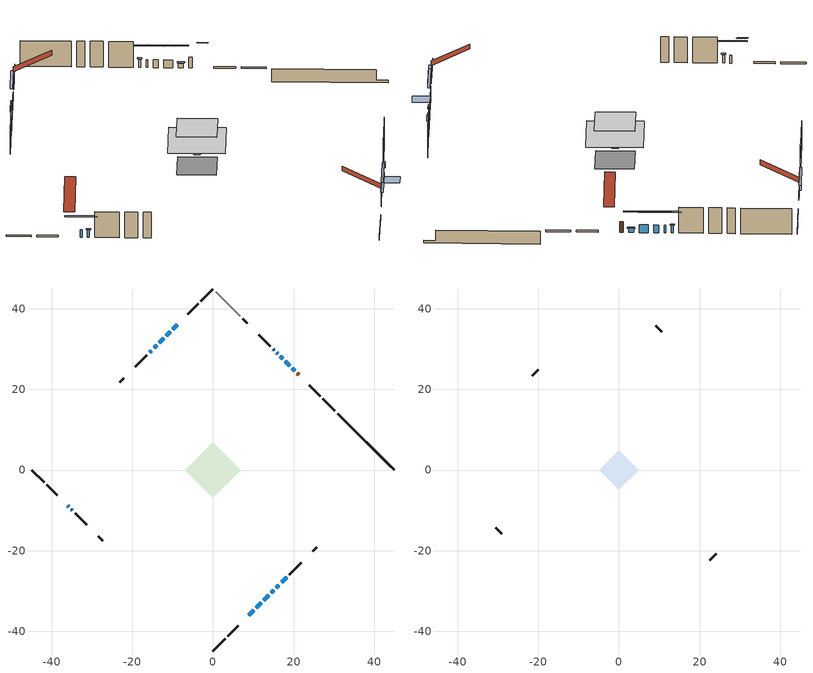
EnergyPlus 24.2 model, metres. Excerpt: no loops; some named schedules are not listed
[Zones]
conditioned space
 floor outside (Floor1 construction): -0.78,0 0,0.78 0.78,0 0,-0.78 z1.44
 floor adiabatic (AdiabaticFloorConstruction): -6.92,0 0,6.92 6.92,0 0,-6.92 z3.88
 floor foundation (Slab1 construction): -4.72,0 0,4.72 4.72,0 0,-4.72 z-1
 wall outside (RimJoist1 construction): 0,-44.91 3.02,-41.89 / -44.91,0 -41.89,-3.02 / 0,44.91 -3.02,41.89 / 30.25,14.67 27.22,17.69 z1.44:1.74
 wall outside (RimJoist2 construction): 3.68,-41.23 6.31,-38.61 / -41.23,-3.68 -38.61,-6.31 / -3.68,41.23 -6.31,38.61 / 26.57,18.35 23.94,20.97 z1.44:1.74
 wall outside (AdiabaticWallConstruction 1): 21.33,23.58 20.95,23.96 z1.44:3.47
 wall outside (AdiabaticWallConstruction): 20.3,24.61 19.68,25.23 / 15.74,-29.17 16.36,-28.55 z1.44:2.2; 19.03,25.88 17.91,27 / 17.26,27.65 16.68,28.23 / 16.03,28.89 15.79,29.12 / 8.91,-36 10.06,-34.85 / -36,-8.91 -35.77,-9.15 / 15.14,29.78 14.9,30.01 / 14.51,-30.4 15.09,-29.82 / 17.01,-27.9 18.31,-26.6 / -35.11,-9.8 -34.88,-10.04 z1.44:2.91; -8.91,36 -9.95,34.96 / -12.27,32.64 -13.31,31.6 / -13.97,30.94 -14.62,30.29 z1.44:3.02; 10.72,-34.19 11.98,-32.93 z1.44:3.52; -10.61,34.3 -11.62,33.29 z1.44:2.05; 12.63,-32.28 13.86,-31.05 z1.44:3.17; -15.27,29.64 -15.74,29.17 z1.44:2.66
 wall outside (Wall1 construction): 18.96,-25.95 21.9,-23.01 / -34.22,-10.69 -31.29,-13.63 / -16.4,28.51 -19.33,25.58 / 14.25,30.67 11.31,33.6 z1.44:6.32
 wall outside (Wall4 construction): 24.76,-20.15 25.76,-19.15 / -28.42,-16.49 -27.42,-17.49 / -22.19,22.72 -23.2,21.71 / 8.45,36.46 7.44,37.47 z1.44:6.32
 wall foundation (FoundationWall1 construction): 30.9,14.01,-1 30.9,14.01,1.44 43.51,1.4,1.44 43.51,1.4,-0.51 44.91,0,-0.51 44.91,0,-1
 wall adiabatic (Wall5 construction): 6.79,38.12 0.66,44.25 z1.44:6.32
 window (WindowConstruction): 20.3,24.62 19.69,25.23 z1.44:2.2
 window (WindowConstruction 8): 19.03,25.88 17.91,27 z1.44:2.91
 window (WindowConstruction 9): 17.26,27.65 16.68,28.23 z1.44:2.91
 window (WindowConstruction 10): 16.03,28.89 15.79,29.12 z1.44:2.91
 window (WindowConstruction 11): -8.91,36 -9.95,34.96 z1.44:3.02
 window (WindowConstruction 12): 8.91,-36 10.06,-34.85 z1.44:2.91
 window (WindowConstruction 13): 10.72,-34.19 11.98,-32.93 z1.44:3.52
 window (WindowConstruction 14): -36,-8.91 -35.77,-9.15 z1.44:2.91
 window (WindowConstruction 16): -10.61,34.3 -11.62,33.29 z1.44:2.05
 window (WindowConstruction 17): 12.63,-32.28 13.86,-31.06 z1.44:3.17
 window (WindowConstruction 1): 15.14,29.78 14.9,30.01 z1.44:2.91
 window (WindowConstruction 2): -12.27,32.64 -13.31,31.6 z1.44:3.02
 window (WindowConstruction 3): -13.97,30.94 -14.62,30.29 z1.44:3.02
 window (WindowConstruction 4): 14.51,-30.4 15.09,-29.82 z1.44:2.91
 window (WindowConstruction 5): 15.75,-29.17 16.36,-28.56 z1.44:2.2
 window (WindowConstruction 6): 17.01,-27.9 18.31,-26.61 z1.44:2.91
 window (WindowConstruction 7): -35.11,-9.8 -34.88,-10.03 z1.44:2.91
 window (WindowConstruction 15): -15.27,29.64 -15.74,29.17 z1.44:2.66
 door (Door): 21.33,23.58 20.95,23.96 z1.44:3.47
 ceiling adiabatic (AdiabaticFloorConstruction): 0,-6.92 6.92,0 0,6.92 -6.92,0 z3.88
attic - vented
 floor to conditioned space (Floor2 construction Reversed): -4.89,0 0,4.89 4.89,0 0,-4.89 z6.32
 wall outside (Wall3 construction): 22.55,-22.36 24.1,-20.81 / -30.63,-14.28 -29.08,-15.83 / -19.99,24.92 -21.54,23.37 / 10.65,34.26 9.11,35.81 z1.44:6.32
 roof outside (Roof1 construction): 8.26,-36.66,6.32 3.63,-32.03,9.59 2.34,-33.32,9.59 6.96,-37.95,6.32; -36.66,-8.26,6.32 -32.03,-3.63,9.59 -33.32,-2.34,9.59 -37.95,-6.96,6.32; -8.26,36.66,6.32 -3.63,32.03,9.59 -2.34,33.32,9.59 -6.96,37.95,6.32; 21.99,22.92,6.32 17.36,18.3,9.59 18.66,17,9.59 23.28,21.63,6.32
shading: 19.54,25.37 20.44,24.47 20.73,24.76 19.83,25.66 z2.4; 16.05,28.86 20.9,24.02 21.19,24.31 16.34,29.15 z5.55; 14.82,30.1 19.12,25.79 19.41,26.08 15.11,30.39 z5.55; 13.93,30.99 17.89,27.02 18.18,27.31 14.22,31.28 z5.55; -11.82,33.09 -7.05,37.87 -7.34,38.16 -12.11,33.38 z5.66; 11.93,-32.98 7.05,-37.87 7.34,-38.16 12.22,-33.27 z5.55; 13.84,-31.07 8.85,-36.06 9.14,-36.35 14.13,-31.36 z6.16; -33.9,-11.01 -37.87,-7.05 -38.16,-7.34 -34.19,-11.3 z5.55; -11.83,33.08 -10.4,34.51 -10.61,34.72 -12.04,33.29 z2.35; 14.07,-30.84 12.42,-32.49 14.58,-34.65 16.22,-33 z3.47; 14.76,30.15 15.28,29.63 15.57,29.92 15.05,30.44 z3.11; -13.53,31.39 -12.06,32.85 -12.27,33.06 -13.74,31.6 z3.31; -14.83,30.08 -13.76,31.15 -13.97,31.36 -15.04,30.29 z3.31; 15.3,-29.61 14.3,-30.61 14.51,-30.82 15.51,-29.82 z3.21; 16.57,-28.34 15.53,-29.38 15.75,-29.59 16.78,-28.56 z2.5; 18.45,-26.46 16.87,-28.04 17.16,-28.33 18.74,-26.75 z3.11; -34.73,-10.18 -35.25,-9.66 -35.54,-9.95 -35.02,-10.47 z3.11
[Building]
Building 1: Terrain=Suburbs
[Site:Location]
Quebec Intl AP_QC: Latitude {deg}=46.8; Longitude {deg}=-71.38; Time Zone {hr}=-5; Elevation {m}=74; Keep Site Location Information=Yes
[Site:GroundTemperature:Shallow]
0.0108218, -2.24938, -2.43038, -1.3578, 2.94801, 7.23376, 10.9493, 13.303, 13.5029, 11.5886, 7.96783, 3.81355
[Site:WaterMainsTemperature]
Calculation Method=Schedule; Temperature Schedule=mains temperature schedule
[Material] Roughness=Rough; Thermal Absorptance=0.9
Name | Thickness {m} | Conductivity {W/m-K} | Density {kg/m3} | Specific Heat {J/kg-K} | Solar Absorptance | Visible Absorptance
asphalt or fiberglass shingles | 0.00635 | 0.162714 | 1121.4 | 1465.45 | 0.4 | 0.4
ceiling loosefill ins | 0.254 | 0.0480833 | 16.02 | 1046.75 | 0.7 | 0.7
ceiling stud and cavity | 0.1397 | 0.0865182 | 65.682 | 1177.47 | 0.7 | 0.7
concrete 4.0 in. | 0.1016 | 1.803125 | 2242.8 | 837.4 | 0.7 | 0.7
concrete 8.0 in. | 0.2032 | 1.803125 | 2242.8 | 837.4 | 0.7 | 0.7
door material | 0.04445 | 0.053851 | 512.64 | 1214.23 | 0.7 | 0.7
exterior vertical ins | 0.0533782 | 0.029427 | 32.04 | 1214.23 | 0.7 | 0.7
floor covering | 0.0127 | 0.0433444 | 54.468 | 1339.84 | 0.6 | 0.6
floor rigid ins | 0.103632 | 0.029427 | 32.04 | 1214.23 | 0.7 | 0.7
floor rigid ins 1; wall rigid ins 2 | 0.512978 | 0.029427 | 32.04 | 1214.23 | 0.7 | 0.7
floor stud and cavity | 0.1397 | 0.106038 | 92.3553 | 1139.71 | 0.7 | 0.7
floor stud and cavity 1 | 0.1397 | 1.75129 | 37.0049 | 1207.88 | 0.7 | 0.7
furniture material conditioned space 1 | 0.1524 | 0.115458 | 640.8 | 1214.23 | 0.6 | 0.6
gypsum board | 0.0127 | 0.160291 | 801 | 837.4 | 0.6 | 0.6
gypsum board 1 | 0.0127 | 0.160291 | 801 | 837.4 | 0.7 | 0.7
osb sheathing 0.5 in. | 0.0127 | 0.115458 | 512.64 | 1214.23 | 0.7 | 0.7
osb sheathing 0.75 in. | 0.01905 | 0.115458 | 512.64 | 1214.23 | 0.7 | 0.7
osb sheathing 2.0 in. | 0.0508 | 0.115458 | 512.64 | 1214.23 | 0.7 | 0.7
rim joist rigid ins; wall rigid ins | 0.051816 | 0.029427 | 32.04 | 1214.23 | 0.7 | 0.7
rim joist stud and cavity | 0.0508 | 0.0368652 | 125.044 | 1163.47 | 0.6 | 0.6
wall rigid ins 1 | 0.051816 | 0.029427 | 32.04 | 1214.23 | 0.4 | 0.4
wall stud and cavity | 0.1397 | 0.150263 | 139.0536 | 1170.24 | 0.7 | 0.7
wall stud and cavity 1 | 0.0889 | 6.9971 | 50.32683 | 1063.81 | 0.6 | 0.6
wall stud and cavity 2 | 0.1397 | 0.144489 | 139.0536 | 1170.24 | 0.7 | 0.7
wall stud and cavity 3 | 0.1397 | 0.127853 | 139.0536 | 1170.24 | 0.7 | 0.7
wall stud and cavity 4 | 0.0889 | 0.380278 | 52.3479 | 1209.89 | 0.7 | 0.7
wall stud and cavity 5 | 0.0889 | 0.391764 | 83.0341 | 1211.67 | 0.7 | 0.7
wood siding | 0.0254 | 0.102417 | 544.68 | 1172.36 | 0.4 | 0.4
wood siding 1 | 0.00254 | 0.102417 | 544.68 | 1172.36 | 0.4 | 0.4
wood siding 2; wood siding 3; wood siding 4 | 0.0254 | 0.102417 | 544.68 | 1172.36 | 0.7 | 0.7
[WindowMaterial:SimpleGlazingSystem]
Name | U-Factor {W/m2-K} | Solar Heat Gain Coefficient
WindowMaterial | 2.76859 | 0.48
WindowMaterial 1 | 2.748152 | 0.39
WindowMaterial 10 | 2.76178 | 0.61
WindowMaterial 11 | 3.00991 | 0.51
WindowMaterial 12 | 2.830483 | 0.57
WindowMaterial 2 | 2.79017 | 0.6
WindowMaterial 3 | 2.78279 | 0.56
WindowMaterial 4 | 2.77995 | 0.55
WindowMaterial 5 | 2.76405 | 0.62
WindowMaterial 6 | 2.7913 | 0.61
WindowMaterial 7 | 2.74134 | 0.55
WindowMaterial 8 | 2.77484 | 0.65
WindowMaterial 9 | 2.82821 | 0.59
[Construction]
AdiabaticFloorConstruction: floor stud and cavity 1, floor rigid ins 1, osb sheathing 0.75 in., floor covering
AdiabaticWallConstruction: wood siding 3, wall rigid ins 2, wall stud and cavity 4, gypsum board
AdiabaticWallConstruction 1: wood siding 4, wall rigid ins 2, wall stud and cavity 4, gypsum board
Door: door material
Floor1 construction: floor stud and cavity, floor rigid ins, osb sheathing 0.75 in., floor covering
Floor2 construction Reversed: gypsum board, ceiling stud and cavity, ceiling loosefill ins
FoundationWall1 construction: concrete 8.0 in., gypsum board 1
furniture construction conditioned space 1: furniture material conditioned space 1
PartitionWallConstruction: gypsum board, wall stud and cavity 5, gypsum board
RimJoist1 construction; RimJoist2 construction: wood siding 2, rim joist rigid ins, osb sheathing 2.0 in., rim joist stud and cavity
Roof1 construction: asphalt or fiberglass shingles
Slab1 construction: concrete 4.0 in.
Wall1 construction: wood siding, wall rigid ins, osb sheathing 0.5 in., wall stud and cavity, gypsum board
Wall3 construction: wood siding 1, wall stud and cavity 1
Wall4 construction: wood siding, wall rigid ins, osb sheathing 0.5 in., wall stud and cavity 2, gypsum board
Wall5 construction: wall rigid ins 1, osb sheathing 0.5 in., wall stud and cavity 3, gypsum board
WindowConstruction: WindowMaterial
WindowConstruction 1; WindowConstruction 10: WindowMaterial 1
WindowConstruction 11; WindowConstruction 2; WindowConstruction 8: WindowMaterial 2
WindowConstruction 12; WindowConstruction 4: WindowMaterial 4
WindowConstruction 13: WindowMaterial 9
WindowConstruction 14; WindowConstruction 7: WindowMaterial 7
WindowConstruction 15: WindowMaterial 10
WindowConstruction 16: WindowMaterial 11
WindowConstruction 17: WindowMaterial 12
WindowConstruction 3: WindowMaterial 3
WindowConstruction 5: WindowMaterial 5
WindowConstruction 6: WindowMaterial 6
WindowConstruction 9: WindowMaterial 8
[Zone] Multiplier=1; Part of Total Floor Area=Yes
Name | Volume {m3}
attic - vented | 24.671
conditioned space | 370.2
[Space]
Name | Zone | Volume {m3}
attic - vented 1 | attic - vented | 24.671
conditioned space 1 | conditioned space | 370.2
[ZoneInfiltration:EffectiveLeakageArea]
infil attic - vented 1: Zone or Space=attic - vented 1; Schedule=Always On Discrete; Effective Air Leakage Area {cm2}=1766.77; Stack Coefficient=0.000566585; Wind Coefficient=1.60825e-05
[ZoneMixing]
whole house fan mix: Zone or Space=attic - vented; Schedule=Always On Continuous; Design Flow Rate Calculation Method=Flow/Zone; Design Flow Rate {m3/s}=0; Source Zone or Space=conditioned space
[SurfaceProperty:ExposedFoundationPerimeter]
Slab1: Exposed Perimeter Calculation Method=TotalExposedPerimeter; Total Exposed Perimeter {m}=19.812
[InternalMass] Zone or ZoneList=conditioned space; Space or SpaceList=conditioned space 1
Name | Construction | Surface Area {m2}
furniture mass conditioned space 1 | furniture construction conditioned space 1 | 56.6
partition wall mass | PartitionWallConstruction | 141.5
[Lights]
interior lighting: Zone or ZoneList or Space or SpaceList=conditioned space 1; Schedule=interior lighting schedule; Design Level Calculation Method=LightingLevel; Lighting Level {W}=343.2; Return Air Fraction=0; Fraction Radiant=0.6; Fraction Visible=0.2; Fraction Replaceable=1
[People]
occupants: Zone or ZoneList or Space or SpaceList=conditioned space 1; Number of People Schedule=occupants schedule; Number of People Calculation Method=People; Number of People=3; Fraction Radiant=0.314171; Sensible Heat Fraction=0.56303; Activity Level Schedule=occupants activity schedule; Carbon Dioxide Generation Rate {m3/s-W}=0; Enable ASHRAE 55 Comfort Warnings=No; Mean Radiant Temperature Calculation Type=EnclosureAveraged
[ElectricEquipment] Zone or ZoneList or Space or SpaceList=conditioned space 1; Design Level Calculation Method=EquipmentLevel
Name | Schedule | Design Level {W} | Fraction Latent | Fraction Radiant | Fraction Lost
clothes dryer | clothes dryer schedule | 140.772 | 0.015 | 0.081 | 0.85
clothes washer | clothes washer schedule | 32.1985 | 0.03 | 0.162 | 0.7
cooking range | cooking range schedule | 208.969 | 0.08 | 0.432 | 0.2
dishwasher | dishwasher schedule | 66.8632 | 0.3 | 0.18 | 0.4
fridge | fridge schedule | 72.9452 | 0 | 0.6 | 0
mech vent bath fan 0 | mech vent bath fan 0 schedule | 50.2 | 0 | 0 | 1
mech vent house fan | mech vent house fan schedule | 6.33333 | 0 | 0 | 1
mech vent house fan cfis | mech vent house fan cfis schedule | 0 | 0 | 0 | 0
mech vent range fan 0 | mech vent range fan 0 schedule | 57 | 0 | 0 | 1
misc plug loads | misc plug loads schedule | 494.7 | 0.045 | 0.513 | 0.1
whole house fan | Always On Discrete | 0 | 0 | 0 | 1
[OtherEquipment] Zone or ZoneList or Space or SpaceList=conditioned space 1; Design Level Calculation Method=EquipmentLevel
Name | Fuel Type | Schedule | Design Level {W} | Fraction Latent | Fraction Radiant | Fraction Lost
clothes dryer 1 | Electricity | clothes dryer schedule | 0 | 0.015 | 0.081 | 0.85
cooking range 1 | Electricity | cooking range schedule | 0 | 0.08 | 0.432 | 0.2
general water use latent | None | general water use schedule | 59.3978 | 1 | 0 | 0
general water use sensible | None | general water use schedule | -58.539 | 0 | 0.6 | 0
mech vent house fan latent load | None | Always On Discrete | 0 | 1 | 0 | 0
mech vent house fan sensible load | None | Always On Discrete | 0 | 0 | 0 | 0
water heater energy adjustment1 | Electricity | Always On Discrete | 0.01 | 0 | 0 | 1
[ZoneInfiltration:DesignFlowRate] Zone or ZoneList or Space or SpaceList=conditioned space 1; Schedule=Always On Discrete; Design Flow Rate Calculation Method=Flow/Zone; Design Flow Rate {m3/s}=0
infil flow; natural vent flow; whole house fan flow
[Foundation:Kiva]
Foundation Kiva 1: Initial Indoor Air Temperature {C}=18; Wall Height Above Grade {m}=1.44; Wall Depth Below Slab {m}=0.2032; Custom Block Material Name 1=exterior vertical ins; Custom Block Depth 1 {m}=2.43998; Custom Block X Position 1 {m}=0.2159; Custom Block Z Position 1 {m}=0
[Foundation:Kiva:Settings]
Soil Conductivity {W/m-K}=0.849921; Soil Density {kg/m3}=1842.3; Soil Specific Heat {J/kg-K}=418.7; Ground Solar Absorptivity=0.9; Ground Thermal Absorptivity=0.9; Ground Surface Roughness {m}=0.03; Far-Field Width {m}=40; Deep-Ground Boundary Condition=ZeroFlux; Deep-Ground Depth {m}=40; Minimum Cell Dimension {m}=0.2; Maximum Cell Growth Coefficient=3; Simulation Timestep=Timestep
[Exterior:Lights]
exterior lighting: Schedule=exterior lighting schedule; Design Level {W}=75.6
[Schedule:Constant]
Name | Hourly Value
Always On Continuous; mech vent house fan schedule; mech vent house fan cfis schedule; Always On Discrete | 1
occupants activity schedule | 117.228
fridge schedule | 0
[Schedule:Week:Daily]
interior lighting schedule Week Rule - Jan1-Jan27: interior lighting schedule day, interior lighting schedule day, interior lighting schedule day, interior lighting schedule day, interior lighting schedule day, interior lighting schedule day, interior lighting schedule day, interior lighting schedule default day, interior lighting schedule default day, interior lighting schedule default day, interior lighting schedule default day, interior lighting schedule default day
interior lighting schedule Week Rule - Jan28-Feb3: interior lighting schedule day, interior lighting schedule day, interior lighting schedule day, interior lighting schedule day, interior lighting schedule day 1, interior lighting schedule day 1, interior lighting schedule day 1, interior lighting schedule default day, interior lighting schedule default day, interior lighting schedule default day, interior lighting schedule default day, interior lighting schedule default day
interior lighting schedule Week Rule - Feb4-Feb24: interior lighting schedule day 1, interior lighting schedule day 1, interior lighting schedule day 1, interior lighting schedule day 1, interior lighting schedule day 1, interior lighting schedule day 1, interior lighting schedule day 1, interior lighting schedule default day, interior lighting schedule default day, interior lighting schedule default day, interior lighting schedule default day, interior lighting schedule default day
interior lighting schedule Week Rule - Feb25-Mar3: interior lighting schedule day 1, interior lighting schedule day 1, interior lighting schedule day 1, interior lighting schedule day 1, interior lighting schedule day 2, interior lighting schedule day 2, interior lighting schedule day 2, interior lighting schedule default day, interior lighting schedule default day, interior lighting schedule default day, interior lighting schedule default day, interior lighting schedule default day
interior lighting schedule Week Rule - Mar4-Mar31: interior lighting schedule day 2, interior lighting schedule day 2, interior lighting schedule day 2, interior lighting schedule day 2, interior lighting schedule day 2, interior lighting schedule day 2, interior lighting schedule day 2, interior lighting schedule default day, interior lighting schedule default day, interior lighting schedule default day, interior lighting schedule default day, interior lighting schedule default day
interior lighting schedule Week Rule - Apr1-Apr28: interior lighting schedule day 3, interior lighting schedule day 3, interior lighting schedule day 3, interior lighting schedule day 3, interior lighting schedule day 3, interior lighting schedule day 3, interior lighting schedule day 3, interior lighting schedule default day, interior lighting schedule default day, interior lighting schedule default day, interior lighting schedule default day, interior lighting schedule default day
interior lighting schedule Week Rule - Apr29-May5: interior lighting schedule day 3, interior lighting schedule day 3, interior lighting schedule day 4, interior lighting schedule day 4, interior lighting schedule day 4, interior lighting schedule day 4, interior lighting schedule day 4, interior lighting schedule default day, interior lighting schedule default day, interior lighting schedule default day, interior lighting schedule default day, interior lighting schedule default day
interior lighting schedule Week Rule - May6-May26: interior lighting schedule day 4, interior lighting schedule day 4, interior lighting schedule day 4, interior lighting schedule day 4, interior lighting schedule day 4, interior lighting schedule day 4, interior lighting schedule day 4, interior lighting schedule default day, interior lighting schedule default day, interior lighting schedule default day, interior lighting schedule default day, interior lighting schedule default day
interior lighting schedule Week Rule - May27-Jun2: interior lighting schedule day 4, interior lighting schedule day 4, interior lighting schedule day 4, interior lighting schedule day 4, interior lighting schedule day 4, interior lighting schedule day 5, interior lighting schedule day 5, interior lighting schedule default day, interior lighting schedule default day, interior lighting schedule default day, interior lighting schedule default day, interior lighting schedule default day
interior lighting schedule Week Rule - Jun3-Jun30: interior lighting schedule day 5, interior lighting schedule day 5, interior lighting schedule day 5, interior lighting schedule day 5, interior lighting schedule day 5, interior lighting schedule day 5, interior lighting schedule day 5, interior lighting schedule default day, interior lighting schedule default day, interior lighting schedule default day, interior lighting schedule default day, interior lighting schedule default day
interior lighting schedule Week Rule - Jul1-Jul28: interior lighting schedule day 6, interior lighting schedule day 6, interior lighting schedule day 6, interior lighting schedule day 6, interior lighting schedule day 6, interior lighting schedule day 6, interior lighting schedule day 6, interior lighting schedule default day, interior lighting schedule default day, interior lighting schedule default day, interior lighting schedule default day, interior lighting schedule default day
interior lighting schedule Week Rule - Jul29-Aug4: interior lighting schedule day 6, interior lighting schedule day 6, interior lighting schedule day 6, interior lighting schedule day 7, interior lighting schedule day 7, interior lighting schedule day 7, interior lighting schedule day 7, interior lighting schedule default day, interior lighting schedule default day, interior lighting schedule default day, interior lighting schedule default day, interior lighting schedule default day
interior lighting schedule Week Rule - Aug5-Aug25: interior lighting schedule day 7, interior lighting schedule day 7, interior lighting schedule day 7, interior lighting schedule day 7, interior lighting schedule day 7, interior lighting schedule day 7, interior lighting schedule day 7, interior lighting schedule default day, interior lighting schedule default day, interior lighting schedule default day, interior lighting schedule default day, interior lighting schedule default day
interior lighting schedule Week Rule - Aug26-Sep1: interior lighting schedule day 7, interior lighting schedule day 7, interior lighting schedule day 7, interior lighting schedule day 7, interior lighting schedule day 7, interior lighting schedule day 7, interior lighting schedule day 8, interior lighting schedule default day, interior lighting schedule default day, interior lighting schedule default day, interior lighting schedule default day, interior lighting schedule default day
interior lighting schedule Week Rule - Sep2-Sep29: interior lighting schedule day 8, interior lighting schedule day 8, interior lighting schedule day 8, interior lighting schedule day 8, interior lighting schedule day 8, interior lighting schedule day 8, interior lighting schedule day 8, interior lighting schedule default day, interior lighting schedule default day, interior lighting schedule default day, interior lighting schedule default day, interior lighting schedule default day
interior lighting schedule Week Rule - Sep30-Oct6: interior lighting schedule day 8, interior lighting schedule day 9, interior lighting schedule day 9, interior lighting schedule day 9, interior lighting schedule day 9, interior lighting schedule day 9, interior lighting schedule day 9, interior lighting schedule default day, interior lighting schedule default day, interior lighting schedule default day, interior lighting schedule default day, interior lighting schedule default day
interior lighting schedule Week Rule - Oct7-Oct27: interior lighting schedule day 9, interior lighting schedule day 9, interior lighting schedule day 9, interior lighting schedule day 9, interior lighting schedule day 9, interior lighting schedule day 9, interior lighting schedule day 9, interior lighting schedule default day, interior lighting schedule default day, interior lighting schedule default day, interior lighting schedule default day, interior lighting schedule default day
interior lighting schedule Week Rule - Oct28-Nov3: interior lighting schedule day 9, interior lighting schedule day 9, interior lighting schedule day 9, interior lighting schedule day 9, interior lighting schedule day 10, interior lighting schedule day 10, interior lighting schedule day 10, interior lighting schedule default day, interior lighting schedule default day, interior lighting schedule default day, interior lighting schedule default day, interior lighting schedule default day
interior lighting schedule Week Rule - Nov4-Nov24: interior lighting schedule day 10, interior lighting schedule day 10, interior lighting schedule day 10, interior lighting schedule day 10, interior lighting schedule day 10, interior lighting schedule day 10, interior lighting schedule day 10, interior lighting schedule default day, interior lighting schedule default day, interior lighting schedule default day, interior lighting schedule default day, interior lighting schedule default day
interior lighting schedule Week Rule - Nov25-Dec1: interior lighting schedule day 10, interior lighting schedule day 10, interior lighting schedule day 10, interior lighting schedule day 10, interior lighting schedule day 10, interior lighting schedule day 10, interior lighting schedule day 11, interior lighting schedule default day, interior lighting schedule default day, interior lighting schedule default day, interior lighting schedule default day, interior lighting schedule default day
interior lighting schedule Week Rule - Dec2-Dec31: interior lighting schedule day 11, interior lighting schedule day 11, interior lighting schedule day 11, interior lighting schedule day 11, interior lighting schedule day 11, interior lighting schedule day 11, interior lighting schedule day 11, interior lighting schedule default day, interior lighting schedule default day, interior lighting schedule default day, interior lighting schedule default day, interior lighting schedule default day
occupants schedule Week Rule - Jan1-Dec31: occupants schedule day, occupants schedule day, occupants schedule day, occupants schedule day, occupants schedule day, occupants schedule day, occupants schedule day, occupants schedule default day, occupants schedule default day, occupants schedule default day, occupants schedule default day, occupants schedule default day
clothes dryer schedule Week Rule - Jan1-Dec31: clothes dryer schedule day, clothes dryer schedule day, clothes dryer schedule day, clothes dryer schedule day, clothes dryer schedule day, clothes dryer schedule day, clothes dryer schedule day, clothes dryer schedule default day, clothes dryer schedule default day, clothes dryer schedule default day, clothes dryer schedule default day, clothes dryer schedule default day
clothes washer schedule Week Rule - Jan1-Dec31: clothes washer schedule day, clothes washer schedule day, clothes washer schedule day, clothes washer schedule day, clothes washer schedule day, clothes washer schedule day, clothes washer schedule day, clothes washer schedule default day, clothes washer schedule default day, clothes washer schedule default day, clothes washer schedule default day, clothes washer schedule default day
cooking range schedule Week Rule - Jan1-Dec31: cooking range schedule day, cooking range schedule day, cooking range schedule day, cooking range schedule day, cooking range schedule day, cooking range schedule day, cooking range schedule day, cooking range schedule default day, cooking range schedule default day, cooking range schedule default day, cooking range schedule default day, cooking range schedule default day
dishwasher schedule Week Rule - Jan1-Dec31: dishwasher schedule day, dishwasher schedule day, dishwasher schedule day, dishwasher schedule day, dishwasher schedule day, dishwasher schedule day, dishwasher schedule day, dishwasher schedule default day, dishwasher schedule default day, dishwasher schedule default day, dishwasher schedule default day, dishwasher schedule default day
mech vent bath fan 0 schedule Week Rule - Jan1-Dec31: mech vent bath fan 0 schedule day, mech vent bath fan 0 schedule day, mech vent bath fan 0 schedule day, mech vent bath fan 0 schedule day, mech vent bath fan 0 schedule day, mech vent bath fan 0 schedule day, mech vent bath fan 0 schedule day, mech vent bath fan 0 schedule default day, mech vent bath fan 0 schedule default day, mech vent bath fan 0 schedule default day, mech vent bath fan 0 schedule default day, mech vent bath fan 0 schedule default day
mech vent range fan 0 schedule Week Rule - Jan1-Dec31: mech vent range fan 0 schedule day, mech vent range fan 0 schedule day, mech vent range fan 0 schedule day, mech vent range fan 0 schedule day, mech vent range fan 0 schedule day, mech vent range fan 0 schedule day, mech vent range fan 0 schedule day, mech vent range fan 0 schedule default day, mech vent range fan 0 schedule default day, mech vent range fan 0 schedule default day, mech vent range fan 0 schedule default day, mech vent range fan 0 schedule default day
misc plug loads schedule Week Rule - Jan1-Dec31: misc plug loads schedule day, misc plug loads schedule day, misc plug loads schedule day, misc plug loads schedule day, misc plug loads schedule day, misc plug loads schedule day, misc plug loads schedule day, misc plug loads schedule default day, misc plug loads schedule default day, misc plug loads schedule default day, misc plug loads schedule default day, misc plug loads schedule default day
general water use schedule Week Rule - Jan1-Dec31: general water use schedule day, general water use schedule day, general water use schedule day, general water use schedule day, general water use schedule day, general water use schedule day, general water use schedule day, general water use schedule default day, general water use schedule default day, general water use schedule default day, general water use schedule default day, general water use schedule default day
exterior lighting schedule Week Rule - Jan1-Jan27: exterior lighting schedule day, exterior lighting schedule day, exterior lighting schedule day, exterior lighting schedule day, exterior lighting schedule day, exterior lighting schedule day, exterior lighting schedule day, exterior lighting schedule default day, exterior lighting schedule default day, exterior lighting schedule default day, exterior lighting schedule default day, exterior lighting schedule default day
exterior lighting schedule Week Rule - Jan28-Feb3: exterior lighting schedule day, exterior lighting schedule day, exterior lighting schedule day, exterior lighting schedule day, exterior lighting schedule day 1, exterior lighting schedule day 1, exterior lighting schedule day 1, exterior lighting schedule default day, exterior lighting schedule default day, exterior lighting schedule default day, exterior lighting schedule default day, exterior lighting schedule default day
exterior lighting schedule Week Rule - Feb4-Feb24: exterior lighting schedule day 1, exterior lighting schedule day 1, exterior lighting schedule day 1, exterior lighting schedule day 1, exterior lighting schedule day 1, exterior lighting schedule day 1, exterior lighting schedule day 1, exterior lighting schedule default day, exterior lighting schedule default day, exterior lighting schedule default day, exterior lighting schedule default day, exterior lighting schedule default day
exterior lighting schedule Week Rule - Feb25-Mar3: exterior lighting schedule day 1, exterior lighting schedule day 1, exterior lighting schedule day 1, exterior lighting schedule day 1, exterior lighting schedule day 2, exterior lighting schedule day 2, exterior lighting schedule day 2, exterior lighting schedule default day, exterior lighting schedule default day, exterior lighting schedule default day, exterior lighting schedule default day, exterior lighting schedule default day
exterior lighting schedule Week Rule - Mar4-Mar31: exterior lighting schedule day 2, exterior lighting schedule day 2, exterior lighting schedule day 2, exterior lighting schedule day 2, exterior lighting schedule day 2, exterior lighting schedule day 2, exterior lighting schedule day 2, exterior lighting schedule default day, exterior lighting schedule default day, exterior lighting schedule default day, exterior lighting schedule default day, exterior lighting schedule default day
exterior lighting schedule Week Rule - Apr1-Apr28: exterior lighting schedule day 3, exterior lighting schedule day 3, exterior lighting schedule day 3, exterior lighting schedule day 3, exterior lighting schedule day 3, exterior lighting schedule day 3, exterior lighting schedule day 3, exterior lighting schedule default day, exterior lighting schedule default day, exterior lighting schedule default day, exterior lighting schedule default day, exterior lighting schedule default day
exterior lighting schedule Week Rule - Apr29-May5: exterior lighting schedule day 3, exterior lighting schedule day 3, exterior lighting schedule day 4, exterior lighting schedule day 4, exterior lighting schedule day 4, exterior lighting schedule day 4, exterior lighting schedule day 4, exterior lighting schedule default day, exterior lighting schedule default day, exterior lighting schedule default day, exterior lighting schedule default day, exterior lighting schedule default day
exterior lighting schedule Week Rule - May6-May26: exterior lighting schedule day 4, exterior lighting schedule day 4, exterior lighting schedule day 4, exterior lighting schedule day 4, exterior lighting schedule day 4, exterior lighting schedule day 4, exterior lighting schedule day 4, exterior lighting schedule default day, exterior lighting schedule default day, exterior lighting schedule default day, exterior lighting schedule default day, exterior lighting schedule default day
exterior lighting schedule Week Rule - May27-Jun2: exterior lighting schedule day 4, exterior lighting schedule day 4, exterior lighting schedule day 4, exterior lighting schedule day 4, exterior lighting schedule day 4, exterior lighting schedule day 5, exterior lighting schedule day 5, exterior lighting schedule default day, exterior lighting schedule default day, exterior lighting schedule default day, exterior lighting schedule default day, exterior lighting schedule default day
exterior lighting schedule Week Rule - Jun3-Jun30: exterior lighting schedule day 5, exterior lighting schedule day 5, exterior lighting schedule day 5, exterior lighting schedule day 5, exterior lighting schedule day 5, exterior lighting schedule day 5, exterior lighting schedule day 5, exterior lighting schedule default day, exterior lighting schedule default day, exterior lighting schedule default day, exterior lighting schedule default day, exterior lighting schedule default day
exterior lighting schedule Week Rule - Jul1-Jul28: exterior lighting schedule day 6, exterior lighting schedule day 6, exterior lighting schedule day 6, exterior lighting schedule day 6, exterior lighting schedule day 6, exterior lighting schedule day 6, exterior lighting schedule day 6, exterior lighting schedule default day, exterior lighting schedule default day, exterior lighting schedule default day, exterior lighting schedule default day, exterior lighting schedule default day
[Schedule:Year]
interior lighting schedule: interior lighting schedule Week Rule - Jan1-Jan27, 1, 1, 1, 27, interior lighting schedule Week Rule - Jan28-Feb3, 1, 28, 2, 3, interior lighting schedule Week Rule - Feb4-Feb24, 2, 4, 2, 24, interior lighting schedule Week Rule - Feb25-Mar3, 2, 25, 3, 3, interior lighting schedule Week Rule - Mar4-Mar31, 3, 4, 3, 31, interior lighting schedule Week Rule - Apr1-Apr28, 4, 1, 4, 28, interior lighting schedule Week Rule - Apr29-May5, 4, 29, 5, 5, interior lighting schedule Week Rule - May6-May26, 5, 6, 5, 26, interior lighting schedule Week Rule - May27-Jun2, 5, 27, 6, 2, interior lighting schedule Week Rule - Jun3-Jun30, 6, 3, 6, 30, interior lighting schedule Week Rule - Jul1-Jul28, 7, 1, 7, 28, interior lighting schedule Week Rule - Jul29-Aug4, 7, 29, 8, 4, interior lighting schedule Week Rule - Aug5-Aug25, 8, 5, 8, 25, interior lighting schedule Week Rule - Aug26-Sep1, 8, 26, 9, 1, interior lighting schedule Week Rule - Sep2-Sep29, 9, 2, 9, 29, interior lighting schedule Week Rule - Sep30-Oct6, 9, 30, 10, 6, interior lighting schedule Week Rule - Oct7-Oct27, 10, 7, 10, 27, interior lighting schedule Week Rule - Oct28-Nov3, 10, 28, 11, 3, interior lighting schedule Week Rule - Nov4-Nov24, 11, 4, 11, 24, interior lighting schedule Week Rule - Nov25-Dec1, 11, 25, 12, 1, interior lighting schedule Week Rule - Dec2-Dec31, 12, 2, 12, 31
occupants schedule: occupants schedule Week Rule - Jan1-Dec31, 1, 1, 12, 31
clothes dryer schedule: clothes dryer schedule Week Rule - Jan1-Dec31, 1, 1, 12, 31
clothes washer schedule: clothes washer schedule Week Rule - Jan1-Dec31, 1, 1, 12, 31
cooking range schedule: cooking range schedule Week Rule - Jan1-Dec31, 1, 1, 12, 31
dishwasher schedule: dishwasher schedule Week Rule - Jan1-Dec31, 1, 1, 12, 31
mech vent bath fan 0 schedule: mech vent bath fan 0 schedule Week Rule - Jan1-Dec31, 1, 1, 12, 31
mech vent range fan 0 schedule: mech vent range fan 0 schedule Week Rule - Jan1-Dec31, 1, 1, 12, 31
misc plug loads schedule: misc plug loads schedule Week Rule - Jan1-Dec31, 1, 1, 12, 31
general water use schedule: general water use schedule Week Rule - Jan1-Dec31, 1, 1, 12, 31
exterior lighting schedule: exterior lighting schedule Week Rule - Jan1-Jan27, 1, 1, 1, 27, exterior lighting schedule Week Rule - Jan28-Feb3, 1, 28, 2, 3, exterior lighting schedule Week Rule - Feb4-Feb24, 2, 4, 2, 24, exterior lighting schedule Week Rule - Feb25-Mar3, 2, 25, 3, 3, exterior lighting schedule Week Rule - Mar4-Mar31, 3, 4, 3, 31, exterior lighting schedule Week Rule - Apr1-Apr28, 4, 1, 4, 28, exterior lighting schedule Week Rule - Apr29-May5, 4, 29, 5, 5, exterior lighting schedule Week Rule - May6-May26, 5, 6, 5, 26, exterior lighting schedule Week Rule - May27-Jun2, 5, 27, 6, 2, exterior lighting schedule Week Rule - Jun3-Jun30, 6, 3, 6, 30, exterior lighting schedule Week Rule - Jul1-Jul28, 7, 1, 7, 28, exterior lighting schedule Week Rule - Jul29-Aug4, 7, 29, 8, 4, exterior lighting schedule Week Rule - Aug5-Aug25, 8, 5, 8, 25, exterior lighting schedule Week Rule - Aug26-Sep1, 8, 26, 9, 1, exterior lighting schedule Week Rule - Sep2-Sep29, 9, 2, 9, 29, exterior lighting schedule Week Rule - Sep30-Oct6, 9, 30, 10, 6, exterior lighting schedule Week Rule - Oct7-Oct27, 10, 7, 10, 27, exterior lighting schedule Week Rule - Oct28-Nov3, 10, 28, 11, 3, exterior lighting schedule Week Rule - Nov4-Nov24, 11, 4, 11, 24, exterior lighting schedule Week Rule - Nov25-Dec1, 11, 25, 12, 1, exterior lighting schedule Week Rule - Dec2-Dec31, 12, 2, 12, 31
[Schedule:Compact]
mains temperature schedule: Through: 01/01, For: AllDays, Until: 24:00, 5.175, Through: 01/02, For: AllDays, Until: 24:00, 5.10167, Through: 01/03, For: AllDays, Until: 24:00, 5.02889, Through: 01/04, For: AllDays, Until: 24:00, 4.95778, Through: 01/05, For: AllDays, Until: 24:00, 4.88778, Through: 01/06, For: AllDays, Until: 24:00, 4.81833, Through: 01/07, For: AllDays, Until: 24:00, 4.75056, Through: 01/08, For: AllDays, Until: 24:00, 4.68389, Through: 01/09, For: AllDays, Until: 24:00, 4.61833, Through: 01/10, For: AllDays, Until: 24:00, 4.55389, Through: 01/11, For: AllDays, Until: 24:00, 4.49056, Through: 01/12, For: AllDays, Until: 24:00, 4.42889, Through: 01/13, For: AllDays, Until: 24:00, 4.36778, Through: 01/14, For: AllDays, Until: 24:00, 4.30889, Through: 01/15, For: AllDays, Until: 24:00, 4.25056, Through: 01/16, For: AllDays, Until: 24:00, 4.19389, Through: 01/17, For: AllDays, Until: 24:00, 4.13833, Through: 01/18, For: AllDays, Until: 24:00, 4.08444, Through: 01/19, For: AllDays, Until: 24:00, 4.03167, Through: 01/20, For: AllDays, Until: 24:00, 3.98056, Through: 01/21, For: AllDays, Until: 24:00, 3.93056, Through: 01/22, For: AllDays, Until: 24:00, 3.88222, Through: 01/23, For: AllDays, Until: 24:00, 3.835, Through: 01/24, For: AllDays, Until: 24:00, 3.78944, Through: 01/25, For: AllDays, Until: 24:00, 3.74556, Through: 01/26, For: AllDays, Until: 24:00, 3.70278, Through: 01/27, For: AllDays, Until: 24:00, 3.66167, Through: 01/28, For: AllDays, Until: 24:00, 3.62167, Through: 01/29, For: AllDays, Until: 24:00, 3.58389, Through: 01/30, For: AllDays, Until: 24:00, 3.54722, Through: 01/31, For: AllDays, Until: 24:00, 3.51167, Through: 02/01, For: AllDays, Until: 24:00, 3.47833, Through: 02/02, For: AllDays, Until: 24:00, 3.44611, Through: 02/03, For: AllDays, Until: 24:00, 3.41556, Through: 02/04, For: AllDays, Until: 24:00, 3.38667, Through: 02/05, For: AllDays, Until: 24:00, 3.35944, Through: 02/06, For: AllDays, Until: 24:00, 3.33389, Through: 02/07, For: AllDays, Until: 24:00, 3.30944, Through: 02/08, For: AllDays, Until: 24:00, 3.28667, Through: 02/09, For: AllDays, Until: 24:00, 3.26611, Through: 02/10, For: AllDays, Until: 24:00, 3.24667, Through: 02/11, For: AllDays, Until: 24:00, 3.22889, Through: 02/12, For: AllDays, Until: 24:00, 3.21278, Through: 02/13, For: AllDays, Until: 24:00, 3.19833, Through: 02/14, For: AllDays, Until: 24:00, 3.18556, Through: 02/15, For: AllDays, Until: 24:00, 3.17389, Through: 02/16, For: AllDays, Until: 24:00, 3.16444, Through: 02/17, For: AllDays, Until: 24:00, 3.15667, Through: 02/18, For: AllDays, Until: 24:00, 3.15056, Through: 02/19, For: AllDays, Until: 24:00, 3.14556, Through: 02/20, For: AllDays, Until: 24:00, 3.14278, Through: 02/21, For: AllDays, Until: 24:00, 3.14111, Through: 02/22, For: AllDays, Until: 24:00, 3.14167, Through: 02/23, For: AllDays, Until: 24:00, 3.14333, Through: 02/24, For: AllDays, Until: 24:00, 3.14722, Through: 02/25, For: AllDays, Until: 24:00, 3.15222, Through: 02/26, For: AllDays, Until: 24:00, 3.15944, Through: 02/27, For: AllDays, Until: 24:00, 3.16778, Through: 02/28, For: AllDays, Until: 24:00, 3.17778, Through: 03/01, For: AllDays, Until: 24:00, 3.18944, Through: 03/02, For: AllDays, Until: 24:00, 3.20333, Through: 03/03, For: AllDays, Until: 24:00, 3.21833, Through: 03/04, For: AllDays, Until: 24:00, 3.235, Through: 03/05, For: AllDays, Until: 24:00, 3.25333, Through: 03/06, For: AllDays, Until: 24:00, 3.27333, Through: 03/07, For: AllDays, Until: 24:00, 3.29444, Through: 03/08, For: AllDays, Until: 24:00, 3.31778, Through: 03/09, For: AllDays, Until: 24:00, 3.34222, Through: 03/10, For: AllDays, Until: 24:00, 3.36889, Through: 03/11, For: AllDays, Until: 24:00, 3.39667, Through: 03/12, For: AllDays, Until: 24:00, 3.42611, Through: 03/13, For: AllDays, Until: 24:00, 3.45722, Through: 03/14, For: AllDays, Until: 24:00, 3.49, Through: 03/15, For: AllDays, Until: 24:00, 3.52389, Through: 03/16, For: AllDays, Until: 24:00, 3.55944, Through: 03/17, For: AllDays, Until: 24:00, 3.59667, Through: 03/18, For: AllDays, Until: 24:00, 3.63556, Through: 03/19, For: AllDays, Until: 24:00, 3.67556, Through: 03/20, For: AllDays, Until: 24:00, 3.71722, Through: 03/21, For: AllDays, Until: 24:00, 3.76056, Through: 03/22, For: AllDays, Until: 24:00, 3.80556, Through: 03/23, For: AllDays, Until: 24:00, 3.85111, Through: 03/24, For: AllDays, Until: 24:00, 3.89889, Through: 03/25, For: AllDays, Until: 24:00, 3.94778, Through: 03/26, For: AllDays, Until: 24:00, 3.99833, Through: 03/27, For: AllDays, Until: 24:00, 4.05, Through: 03/28, For: AllDays, Until: 24:00, 4.10333, Through: 03/29, For: AllDays, Until: 24:00, 4.15778, Through: 03/30, For: AllDays, Until: 24:00, 4.21333, Through: 03/31, For: AllDays, Until: 24:00, 4.27056, Through: 04/01, For: AllDays, Until: 24:00, 4.32944, Through: 04/02, For: AllDays, Until: 24:00, 4.38889, Through: 04/03, For: AllDays, Until: 24:00, 4.45, Through: 04/04, For: AllDays, Until: 24:00, 4.51222, Through: 04/05, For: AllDays, Until: 24:00, 4.57611, Through: 04/06, For: AllDays, Until: 24:00, 4.64056, Through: 04/07, For: AllDays, Until: 24:00, 4.70667, Through: 04/08, For: AllDays, Until: 24:00, 4.77389, Through: 04/09, For: AllDays, Until: 24:00, 4.84222, Through: 04/10, For: AllDays, Until: 24:00, 4.91167, Through: 04/11, For: AllDays, Until: 24:00, 4.98278, Through: 04/12, For: AllDays, Until: 24:00, 5.05444, Through: 04/13, For: AllDays, Until: 24:00, 5.12722, Through: 04/14, For: AllDays, Until: 24:00, 5.20111, Through: 04/15, For: AllDays, Until: 24:00, 5.27611, Through: 04/16, For: AllDays, Until: 24:00, 5.35167, Through: 04/17, For: AllDays, Until: 24:00, 5.42889, Through: 04/18, For: AllDays, Until: 24:00, 5.50667, Through: 04/19, For: AllDays, Until: 24:00, 5.58556, Through: 04/20, For: AllDays, Until: 24:00, 5.665, Through: 04/21, For: AllDays, Until: 24:00, 5.74611, Through: 04/22, For: AllDays, Until: 24:00, 5.82722, Through: 04/23, For: AllDays, Until: 24:00, 5.91, Through: 04/24, For: AllDays, Until: 24:00, 5.99278, Through: 04/25, For: AllDays, Until: 24:00, 6.07722, Through: 04/26, For: AllDays, Until: 24:00, 6.16167, Through: 04/27, For: AllDays, Until: 24:00, 6.24722, Through: 04/28, For: AllDays, Until: 24:00, 6.33389, Through: 04/29, For: AllDays, Until: 24:00, 6.42056, Through: 04/30, For: AllDays, Until: 24:00, 6.50833, Through: 05/01, For: AllDays, Until: 24:00, 6.59667, Through: 05/02, For: AllDays, Until: 24:00, 6.68556, Through: 05/03, For: AllDays, Until: 24:00, 6.775, Through: 05/04, For: AllDays, Until: 24:00, 6.86556, Through: 05/05, For: AllDays, Until: 24:00, 6.95611, Through: 05/06, For: AllDays, Until: 24:00, 7.04722, Through: 05/07, For: AllDays, Until: 24:00, 7.13889, Through: 05/08, For: AllDays, Until: 24:00, 7.23111, Through: 05/09, For: AllDays, Until: 24:00, 7.32333, Through: 05/10, For: AllDays, Until: 24:00, 7.41667, Through: 05/11, For: AllDays, Until: 24:00, 7.51, Through: 05/12, For: AllDays, Until: 24:00, 7.60389, Through: 05/13, For: AllDays, Until: 24:00, 7.69778, Through: 05/14, For: AllDays, Until: 24:00, 7.79222, Through: 05/15, For: AllDays, Until: 24:00, 7.88667, Through: 05/16, For: AllDays, Until: 24:00, 7.98167, Through: 05/17, For: AllDays, Until: 24:00, 8.07667, Through: 05/18, For: AllDays, Until: 24:00, 8.17167, Through: 05/19, For: AllDays, Until: 24:00, 8.26722, Through: 05/20, For: AllDays, Until: 24:00, 8.36278, Through: 05/21, For: AllDays, Until: 24:00, 8.45833, Through: 05/22, For: AllDays, Until: 24:00, 8.55444, Through: 05/23, For: AllDays, Until: 24:00, 8.65, Through: 05/24, For: AllDays, Until: 24:00, 8.74611, Through: 05/25, For: AllDays, Until: 24:00, 8.84167, Through: 05/26, For: AllDays, Until: 24:00, 8.93722, Through: 05/27, For: AllDays, Until: 24:00, 9.03333, Through: 05/28, For: AllDays, Until: 24:00, 9.12889, Through: 05/29, For: AllDays, Until: 24:00, 9.22389, Through: 05/30, For: AllDays, Until: 24:00, 9.31944, Through: 05/31, For: AllDays, Until: 24:00, 9.41444, Through: 06/01, For: AllDays, Until: 24:00, 9.50944, Through: 06/02, For: AllDays, Until: 24:00, 9.60389, Through: 06/03, For: AllDays, Until: 24:00, 9.69833, Through: 06/04, For: AllDays, Until: 24:00, 9.79278, Through: 06/05, For: AllDays, Until: 24:00, 9.88667, Through: 06/06, For: AllDays, Until: 24:00, 9.98, Through: 06/07, For: AllDays, Until: 24:00, 10.0728, Through: 06/08, For: AllDays, Until: 24:00, 10.1656, Through: 06/09, For: AllDays, Until: 24:00, 10.2578, Through: 06/10, For: AllDays, Until: 24:00, 10.3494, Through: 06/11, For: AllDays, Until: 24:00, 10.4411, Through: 06/12, For: AllDays, Until: 24:00, 10.5317, Through: 06/13, For: AllDays, Until: 24:00, 10.6222, Through: 06/14, For: AllDays, Until: 24:00, 10.7117, Through: 06/15, For: AllDays, Until: 24:00, 10.8006, Through: 06/16, For: AllDays, Until: 24:00, 10.8889, Through: 06/17, For: AllDays, Until: 24:00, 10.9772, Through: 06/18, For: AllDays, Until: 24:00, 11.0639, Through: 06/19, For: AllDays, Until: 24:00, 11.1506, Through: 06/20, For: AllDays, Until: 24:00, 11.2361, Through: 06/21, For: AllDays, Until: 24:00, 11.3211, Through: 06/22, For: AllDays, Until: 24:00, 11.4056, Through: 06/23, For: AllDays, Until: 24:00, 11.4889, Through: 06/24, For: AllDays, Until: 24:00, 11.5711, Through: 06/25, For: AllDays, Until: 24:00, 11.6533, Through: 06/26, For: AllDays, Until: 24:00, 11.7339, Through: 06/27, For: AllDays, Until: 24:00, 11.8139, Through: 06/28, For: AllDays, Until: 24:00, 11.8928, Through: 06/29, For: AllDays, Until: 24:00, 11.9711, Through: 06/30, For: AllDays, Until: 24:00, 12.0483, Through: 07/01, For: AllDays, Until: 24:00, 12.1244, Through: 07/02, For: AllDays, Until: 24:00, 12.1994, Through: 07/03, For: AllDays, Until: 24:00, 12.2733, Through: 07/04, For: AllDays, Until: 24:00, 12.3467, Through: 07/05, For: AllDays, Until: 24:00, 12.4183, Through: 07/06, For: AllDays, Until: 24:00, 12.4894, Through: 07/07, For: AllDays, Until: 24:00, 12.5589, Through: 07/08, For: AllDays, Until: 24:00, 12.6278, Through: 07/09, For: AllDays, Until: 24:00, 12.695, Through: 07/10, For: AllDays, Until: 24:00, 12.7617, Through: 07/11, For: AllDays, Until: 24:00, 12.8267, Through: 07/12, For: AllDays, Until: 24:00, 12.8906, Through: 07/13, For: AllDays, Until: 24:00, 12.9528, Through: 07/14, For: AllDays, Until: 24:00, 13.0144, Through: 07/15, For: AllDays, Until: 24:00, 13.0744, Through: 07/16, For: AllDays, Until: 24:00, 13.1333, Through: 07/17, For: AllDays, Until: 24:00, 13.1906, Through: 07/18, For: AllDays, Until: 24:00, 13.2467, Through: 07/19, For: AllDays, Until: 24:00, 13.3017, Through: 07/20, For: AllDays, Until: 24:00, 13.355, Through: 07/21, For: AllDays, Until: 24:00, 13.4072, Through: 07/22, For: AllDays, Until: 24:00, 13.4578, Through: 07/23, For: AllDays, Until: 24:00, 13.5067, Through: 07/24, For: AllDays, Until: 24:00, 13.5544, Through: 07/25, For: AllDays, Until: 24:00, 13.6011, Through: 07/26, For: AllDays, Until: 24:00, 13.6461, Through: 07/27, For: AllDays, Until: 24:00, 13.6894, Through: 07/28, For: AllDays, Until: 24:00, 13.7317, Through: 07/29, For: AllDays, Until: 24:00, 13.7722, Through: 07/30, For: AllDays, Until: 24:00, 13.8111, Through: 07/31, For: AllDays, Until: 24:00, 13.8489, Through: 08/01, For: AllDays, Until: 24:00, 13.8844, Through: 08/02, For: AllDays, Until: 24:00, 13.9189, Through: 08/03, For: AllDays, Until: 24:00, 13.9522, Through: 08/04, For: AllDays, Until: 24:00, 13.9833, Through: 08/05, For: AllDays, Until: 24:00, 14.0133, Through: 08/06, For: AllDays, Until: 24:00, 14.0411, Through: 08/07, For: AllDays, Until: 24:00, 14.0678, Through: 08/08, For: AllDays, Until: 24:00, 14.0933, Through: 08/09, For: AllDays, Until: 24:00, 14.1167, Through: 08/10, For: AllDays, Until: 24:00, 14.1383, Through: 08/11, For: AllDays, Until: 24:00, 14.1589, Through: 08/12, For: AllDays, Until: 24:00, 14.1772, Through: 08/13, For: AllDays, Until: 24:00, 14.1944, Through: 08/14, For: AllDays, Until: 24:00, 14.21, Through: 08/15, For: AllDays, Until: 24:00, 14.2233, Through: 08/16, For: AllDays, Until: 24:00, 14.2356, Through: 08/17, For: AllDays, Until: 24:00, 14.2461, Through: 08/18, For: AllDays, Until: 24:00, 14.255, Through: 08/19, For: AllDays, Until: 24:00, 14.2622, Through: 08/20, For: AllDays, Until: 24:00, 14.2678, Through: 08/21, For: AllDays, Until: 24:00, 14.2717, Through: 08/22, For: AllDays, Until: 24:00, 14.2739, Through: 08/23, For: AllDays, Until: 24:00, 14.2744, Through: 08/24, For: AllDays, Until: 24:00, 14.2733, Through: 08/25, For: AllDays, Until: 24:00, 14.2711, Through: 08/26, For: AllDays, Until: 24:00, 14.2667, Through: 08/27, For: AllDays, Until: 24:00, 14.2606, Through: 08/28, For: AllDays, Until: 24:00, 14.2528, Through: 08/29, For: AllDays, Until: 24:00, 14.2439, Through: 08/30, For: AllDays, Until: 24:00, 14.2328, Through: 08/31, For: AllDays, Until: 24:00, 14.2206, Through: 09/01, For: AllDays, Until: 24:00, 14.2061, Through: 09/02, For: AllDays, Until: 24:00, 14.1906, Through: 09/03, For: AllDays, Until: 24:00, 14.1728, Through: 09/04, For: AllDays, Until: 24:00, 14.1539, Through: 09/05, For: AllDays, Until: 24:00, 14.1333, Through: 09/06, For: AllDays, Until: 24:00, 14.1111, Through: 09/07, For: AllDays, Until: 24:00, 14.0872, Through: 09/08, For: AllDays, Until: 24:00, 14.0617, Through: 09/09, For: AllDays, Until: 24:00, 14.035, Through: 09/10, For: AllDays, Until: 24:00, 14.0061, Through: 09/11, For: AllDays, Until: 24:00, 13.9761, Through: 09/12, For: AllDays, Until: 24:00, 13.9444, Through: 09/13, For: AllDays, Until: 24:00, 13.9111, Through: 09/14, For: AllDays, Until: 24:00, 13.8761, Through: 09/15, For: AllDays, Until: 24:00, 13.84, Through: 09/16, For: AllDays, Until: 24:00, 13.8022, Through: 09/17, For: AllDays, Until: 24:00, 13.7628, Through: 09/18, For: AllDays, Until: 24:00, 13.7217, Through: 09/19, For: AllDays, Until: 24:00, 13.6794, Through: 09/20, For: AllDays, Until: 24:00, 13.6356, Through: 09/21, For: AllDays, Until: 24:00, 13.59, Through: 09/22, For: AllDays, Until: 24:00, 13.5433, Through: 09/23, For: AllDays, Until: 24:00, 13.4956, Through: 09/24, For: AllDays, Until: 24:00, 13.4456, Through: 09/25, For: AllDays, Until: 24:00, 13.395, Through: 09/26, For: AllDays, Until: 24:00, 13.3422, Through: 09/27, For: AllDays, Until: 24:00, 13.2883, Through: 09/28, For: AllDays, Until: 24:00, 13.2333, Through: 09/29, For: AllDays, Until: 24:00, 13.1772, Through: 09/30, For: AllDays, Until: 24:00, 13.1194, Through: 10/01, For: AllDays, Until: 24:00, 13.06, Through: 10/02, For: AllDays, Until: 24:00, 13, Through: 10/03, For: AllDays, Until: 24:00, 12.9383, Through: 10/04, For: AllDays, Until: 24:00, 12.8756, Through: 10/05, For: AllDays, Until: 24:00, 12.8111, Through: 10/06, For: AllDays, Until: 24:00, 12.7456, Through: 10/07, For: AllDays, Until: 24:00, 12.6794, Through: 10/08, For: AllDays, Until: 24:00, 12.6117, Through: 10/09, For: AllDays, Until: 24:00, 12.5428, Through: 10/10, For: AllDays, Until: 24:00, 12.4728, Through: 10/11, For: AllDays, Until: 24:00, 12.4017, Through: 10/12, For: AllDays, Until: 24:00, 12.3294, Through: 10/13, For: AllDays, Until: 24:00, 12.2561, Through: 10/14, For: AllDays, Until: 24:00, 12.1817, Through: 10/15, For: AllDays, Until: 24:00, 12.1061, Through: 10/16, For: AllDays, Until: 24:00, 12.03, Through: 10/17, For: AllDays, Until: 24:00, 11.9528, Through: 10/18, For: AllDays, Until: 24:00, 11.8744, Through: 10/19, For: AllDays, Until: 24:00, 11.795, Through: 10/20, For: AllDays, Until: 24:00, 11.715, Through: 10/21, For: AllDays, Until: 24:00, 11.6339, Through: 10/22, For: AllDays, Until: 24:00, 11.5517, Through: 10/23, For: AllDays, Until: 24:00, 11.4689, Through: 10/24, For: AllDays, Until: 24:00, 11.3856, Through: 10/25, For: AllDays, Until: 24:00, 11.3011, Through: 10/26, For: AllDays, Until: 24:00, 11.2161, Through: 10/27, For: AllDays, Until: 24:00, 11.13, Through: 10/28, For: AllDays, Until: 24:00, 11.0433, Through: 10/29, For: AllDays, Until: 24:00, 10.9561, Through: 10/30, For: AllDays, Until: 24:00, 10.8683, Through: 10/31, For: AllDays, Until: 24:00, 10.7794, Through: 11/01, For: AllDays, Until: 24:00, 10.6906, Through: 11/02, For: AllDays, Until: 24:00, 10.6006, Through: 11/03, For: AllDays, Until: 24:00, 10.51, Through: 11/04, For: AllDays, Until: 24:00, 10.4194, Through: 11/05, For: AllDays, Until: 24:00, 10.3278, Through: 11/06, For: AllDays, Until: 24:00, 10.2361, Through: 11/07, For: AllDays, Until: 24:00, 10.1439, Through: 11/08, For: AllDays, Until: 24:00, 10.0511, Through: 11/09, For: AllDays, Until: 24:00, 9.95778, Through: 11/10, For: AllDays, Until: 24:00, 9.86444, Through: 11/11, For: AllDays, Until: 24:00, 9.77056, Through: 11/12, For: AllDays, Until: 24:00, 9.67611, Through: 11/13, For: AllDays, Until: 24:00, 9.58167, Through: 11/14, For: AllDays, Until: 24:00, 9.48722, Through: 11/15, For: AllDays, Until: 24:00, 9.39222, Through: 11/16, For: AllDays, Until: 24:00, 9.29667, Through: 11/17, For: AllDays, Until: 24:00, 9.20167, Through: 11/18, For: AllDays, Until: 24:00, 9.10611, Through: 11/19, For: AllDays, Until: 24:00, 9.01056, Through: 11/20, For: AllDays, Until: 24:00, 8.915, Through: 11/21, For: AllDays, Until: 24:00, 8.81889, Through: 11/22, For: AllDays, Until: 24:00, 8.72333, Through: 11/23, For: AllDays, Until: 24:00, 8.62722, Through: 11/24, For: AllDays, Until: 24:00, 8.53167, Through: 11/25, For: AllDays, Until: 24:00, 8.43611, Through: 11/26, For: AllDays, Until: 24:00, 8.34, Through: 11/27, For: AllDays, Until: 24:00, 8.245, Through: 11/28, For: AllDays, Until: 24:00, 8.14944, Through: 11/29, For: AllDays, Until: 24:00, 8.05389, Through: 11/30, For: AllDays, Until: 24:00, 7.95889, Through: 12/01, For: AllDays, Until: 24:00, 7.86444, Through: 12/02, For: AllDays, Until: 24:00, 7.76944, Through: 12/03, For: AllDays, Until: 24:00, 7.67556, Through: 12/04, For: AllDays, Until: 24:00, 7.58167, Through: 12/05, For: AllDays, Until: 24:00, 7.48778, Through: 12/06, For: AllDays, Until: 24:00, 7.39444, Through: 12/07, For: AllDays, Until: 24:00, 7.30167, Through: 12/08, For: AllDays, Until: 24:00, 7.20889, Through: 12/09, For: AllDays, Until: 24:00, 7.11722, Through: 12/10, For: AllDays, Until: 24:00, 7.02556, Through: 12/11, For: AllDays, Until: 24:00, 6.93444, Through: 12/12, For: AllDays, Until: 24:00, 6.84389, Through: 12/13, For: AllDays, Until: 24:00, 6.75389, Through: 12/14, For: AllDays, Until: 24:00, 6.66444, Through: 12/15, For: AllDays, Until: 24:00, 6.57556, Through: 12/16, For: AllDays, Until: 24:00, 6.48778, Through: 12/17, For: AllDays, Until: 24:00, 6.4, Through: 12/18, For: AllDays, Until: 24:00, 6.31333, Through: 12/19, For: AllDays, Until: 24:00, 6.22722, Through: 12/20, For: AllDays, Until: 24:00, 6.14167, Through: 12/21, For: AllDays, Until: 24:00, 6.05722, Through: 12/22, For: AllDays, Until: 24:00, 5.97333, Through: 12/23, For: AllDays, Until: 24:00, 5.89, Through: 12/24, For: AllDays, Until: 24:00, 5.80778, Through: 12/25, For: AllDays, Until: 24:00, 5.72667, Through: 12/26, For: AllDays, Until: 24:00, 5.64611, Through: 12/27, For: AllDays, Until: 24:00, 5.56667, Through: 12/28, For: AllDays, Until: 24:00, 5.48833, Through: 12/29, For: AllDays, Until: 24:00, 5.41056, Through: 12/30, For: AllDays, Until: 24:00, 5.33389, Through: 12/31, For: AllDays, Until: 24:00, 5.25778
